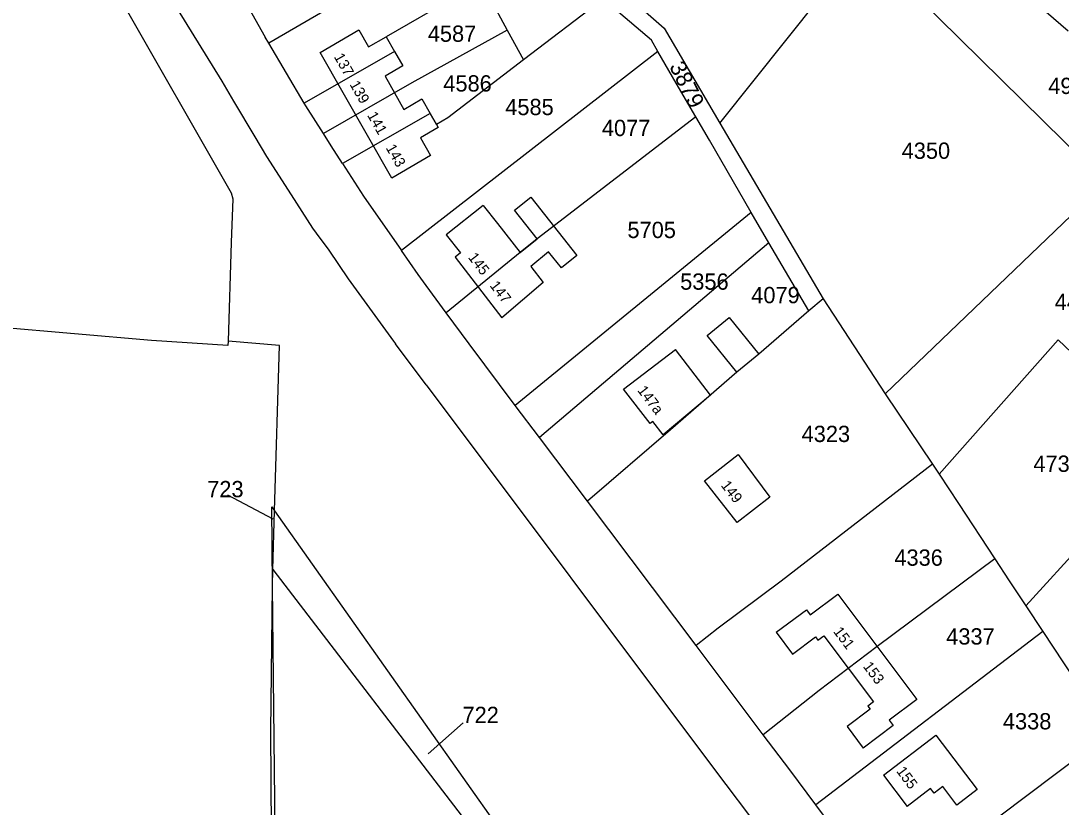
# Model space of a CAD drawing. Extents: x 191922 to 199923, y 328959 to 333350.
# Drawn here: x 196932.8 to 197105.3, y 330422.8 to 330553.1 of the extents above; entities that cross this region are included whole.
import ezdxf

# ---------------------------------------------------------------- set-up
doc = ezdxf.new("R2010")
doc.units = 0
for name, color, linetype in [('bestemmingsplangebied', 7, 'Continuous'), ('bouwvlak', 7, 'Continuous'), ('enkelbestemming', 7, 'Continuous'), ('Level 14', 7, 'Continuous'), ('Level 6', 7, 'Continuous'), ('maatvoering - maximum aantal wooneenheden', 7, 'Continuous'), ('recreatiewoning', 7, 'Continuous')]:
    doc.layers.add(name, color=color, linetype=linetype)

msp = doc.modelspace()

# ---------------------------------------------------------------- linework, layer by layer
at = {"layer": 'bestemmingsplangebied'}
for p, q in [((196941.59, 330570.36), (196967.68, 330524.58)), ((196941.59, 330570.36), (196967.68, 330524.58)), ((196968.16, 330559.56), (196973.35, 330550.42)), ((196968.16, 330559.56), (196973.35, 330550.42)), ((196973.94, 330549.42), (196973.35, 330550.42)), ((196973.94, 330549.42), (196973.35, 330550.42)), ((196979.82, 330539.48), (196973.94, 330549.42)), ((196979.82, 330539.48), (196973.94, 330549.42)), ((196980.08, 330539.04), (196979.82, 330539.48)), ((196980.08, 330539.04), (196979.82, 330539.48)), ((196983, 330534.41), (196980.08, 330539.04)), ((196983, 330534.41), (196980.08, 330539.04)), ((196984.27, 330532.39), (196983, 330534.41)), ((196984.27, 330532.39), (196983, 330534.41)), ((196986.18, 330529.44), (196984.27, 330532.39)), ((196986.18, 330529.44), (196984.27, 330532.39)), ((196986.18, 330529.44), (196989.66, 330524.07)), ((196986.18, 330529.44), (196989.66, 330524.07)), ((196967.68, 330524.58), (196967.95, 330523.6)), ((196967.68, 330524.58), (196967.95, 330523.6)), ((196989.66, 330524.07), (196995.91, 330515.05)), ((196989.66, 330524.07), (196995.91, 330515.05)), ((196967.95, 330523.6), (196967.68, 330516.35)), ((196967.95, 330523.6), (196967.68, 330516.35)), ((196967.68, 330516.35), (196967.19, 330500)), ((196967.68, 330516.35), (196967.19, 330500)), ((196998.67, 330511.06), (196995.91, 330515.05)), ((196998.67, 330511.06), (196995.91, 330515.05)), ((197000, 330509.25), (196998.67, 330511.06)), ((197000, 330509.25), (196998.67, 330511.06)), ((197003.33, 330504.73), (197000, 330509.25)), ((197003.33, 330504.73), (197000, 330509.25)), ((197007.12, 330499.58), (197003.33, 330504.73)), ((197007.12, 330499.58), (197003.33, 330504.73)), ((196954.52, 330500.13), (196927.22, 330502.51)), ((196954.52, 330500.13), (196927.22, 330502.51)), ((196967.17, 330499.3), (196954.52, 330500.13)), ((196967.17, 330499.3), (196954.52, 330500.13)), ((196967.19, 330500), (196967.17, 330499.3)), ((196967.19, 330500), (196967.17, 330499.3)), ((197014.79, 330489.39), (197007.12, 330499.58)), ((197014.79, 330489.39), (197007.12, 330499.58)), ((197018.82, 330484.04), (197014.79, 330489.39)), ((197018.82, 330484.04), (197014.79, 330489.39)), ((197026.74, 330473.52), (197018.82, 330484.04)), ((197026.74, 330473.52), (197018.82, 330484.04)), ((197044.77, 330449.57), (197026.74, 330473.52)), ((197044.77, 330449.57), (197026.74, 330473.52)), ((197055.9, 330434.78), (197044.77, 330449.57)), ((197055.9, 330434.78), (197044.77, 330449.57)), ((197060.27, 330428.97), (197055.9, 330434.78)), ((197060.27, 330428.97), (197055.9, 330434.78)), ((197064.6, 330423.2), (197060.27, 330428.97)), ((197064.6, 330423.2), (197060.27, 330428.97)), ((197076.7, 330407.08), (197064.6, 330423.2)), ((197076.7, 330407.08), (197064.6, 330423.2))]:
    msp.add_line(p, q, dxfattribs=at)
at = {"layer": 'bouwvlak'}
for p, q in [((196967.07, 330474.58), (196974.6, 330470.61)), ((197006.13, 330436.76), (197000.37, 330431.62))]:
    msp.add_line(p, q, dxfattribs=at)
at = {"layer": 'Level 6'}
for p, q in [((197000.45, 330586.11), (197039.47, 330551.9)), ((197000.45, 330586.11), (197039.47, 330551.9)), ((196941.96, 330582.19), (196966.18, 330543.1)), ((197004.86, 330567.38), (196973.94, 330549.42)), ((197112.6, 330526.33), (197072.44, 330565.93)), ((197009.11, 330559.55), (196993.38, 330550.46)), ((197009.11, 330559.55), (197013.46, 330551.54)), ((197048.72, 330536.15), (197066.67, 330558.68)), ((197029.38, 330556.76), (197016.14, 330546.63)), ((197037.36, 330549.9), (197029.38, 330556.76)), ((197013.46, 330551.54), (196997.63, 330542.84)), ((197013.46, 330551.54), (197016.14, 330546.63)), ((197039.47, 330551.9), (197048.72, 330536.15)), ((197039.47, 330551.9), (197048.72, 330536.15)), ((196993.38, 330550.46), (196994.75, 330548.05)), ((197038.44, 330548.04), (197037.36, 330549.9)), ((196994.75, 330548.05), (196979.82, 330539.48)), ((197038.44, 330548.04), (196995.91, 330515.05)), ((197041.48, 330542.8), (197038.44, 330548.04)), ((197016.14, 330546.63), (197003.63, 330537.02)), ((196966.18, 330543.1), (196968.08, 330539.77)), ((196997.63, 330542.84), (196983, 330534.41)), ((197044.73, 330537.21), (197041.48, 330542.8)), ((196968.08, 330539.77), (196971.6, 330533.91)), ((197000.67, 330537.75), (196986.18, 330529.44)), ((197001.71, 330535.93), (197000.67, 330537.75)), ((197003.63, 330537.02), (197001.71, 330535.93)), ((197044.73, 330537.21), (197018.43, 330516.98)), ((197046.99, 330533.33), (197044.73, 330537.21)), ((197048.72, 330536.15), (197065.82, 330507.04)), ((197048.72, 330536.15), (197065.82, 330507.04)), ((196971.6, 330533.91), (196973.55, 330530.61)), ((197053.86, 330521.37), (197046.99, 330533.33)), ((196973.55, 330530.61), (196977.62, 330524.25)), ((196977.62, 330524.25), (196981.17, 330518.76)), ((197053.86, 330521.37), (197014.79, 330489.39)), ((197056.83, 330516.34), (197053.86, 330521.37)), ((197076.12, 330491.3), (197106.91, 330520.87)), ((196981.17, 330518.76), (196981.77, 330517.9)), ((196981.77, 330517.9), (196983.9, 330515.12)), ((197018.43, 330516.98), (197015.62, 330514.71)), ((196983.9, 330515.12), (196987.11, 330510.37)), ((197056.83, 330516.34), (197018.82, 330484.04)), ((197063.47, 330505.07), (197056.83, 330516.34)), ((197015.62, 330514.71), (197003.33, 330504.73)), ((196987.11, 330510.37), (196994.62, 330500)), ((197065.82, 330507.04), (197063.47, 330505.07)), ((197065.82, 330507.04), (197076.12, 330491.3)), ((197065.82, 330507.04), (197076.12, 330491.3)), ((197063.47, 330505.07), (197055.15, 330497.85)), ((196994.62, 330500), (196994.93, 330499.57)), ((197000, 330492.81), (196994.93, 330499.57)), ((197085.02, 330477.98), (197104.76, 330500.23)), ((197104.76, 330500.23), (197115.16, 330490.35)), ((197055.15, 330497.85), (197051.5, 330494.9)), ((197051.5, 330494.9), (197040.54, 330485.32)), ((197000, 330492.81), (197047.83, 330429.07)), ((197076.12, 330491.3), (197083.92, 330479.64)), ((197076.12, 330491.3), (197083.92, 330479.64)), ((197040.54, 330485.32), (197026.74, 330473.52)), ((197099.42, 330456.14), (197123.39, 330482.54)), ((197083.92, 330479.64), (197058.84, 330460.27)), ((197083.92, 330479.64), (197085.02, 330477.98)), ((197083.92, 330479.64), (197085.02, 330477.98)), ((197085.02, 330477.98), (197088.23, 330473.1)), ((197085.02, 330477.98), (197088.23, 330473.1)), ((196974.43, 330472.57), (196974.89, 330471.92)), ((196974.57, 330459.41), (196974.43, 330472.57)), ((196974.6, 330462.16), (196974.89, 330471.92)), ((196974.89, 330471.92), (197079.57, 330323.81)), ((197088.23, 330473.1), (197094.28, 330463.93)), ((197088.23, 330473.1), (197094.28, 330463.93)), ((197094.28, 330463.93), (197074.76, 330449.44)), ((197094.28, 330463.93), (197096.65, 330460.33)), ((197094.28, 330463.93), (197096.65, 330460.33)), ((196974.57, 330459.41), (196974.6, 330462.16)), ((196974.6, 330462.16), (197017.3, 330406.57)), ((197058.84, 330460.27), (197048.41, 330452.47)), ((197096.65, 330460.33), (197099.42, 330456.14)), ((197096.65, 330460.33), (197099.42, 330456.14)), ((196974.27, 330435.38), (196974.57, 330459.41)), ((196975.11, 330405.91), (196974.57, 330459.41)), ((197099.42, 330456.14), (197102.21, 330451.91)), ((197099.42, 330456.14), (197102.21, 330451.91)), ((197048.41, 330452.47), (197044.77, 330449.57)), ((197102.21, 330451.91), (197064.6, 330423.2)), ((197102.21, 330451.91), (197110.47, 330439.37)), ((197102.21, 330451.91), (197110.47, 330439.37)), ((197074.76, 330449.44), (197065.17, 330442.11)), ((197065.17, 330442.11), (197055.9, 330434.78)), ((196974.46, 330410.53), (196974.27, 330435.38)), ((197113.59, 330435.29), (197094.9, 330421.13)), ((197047.83, 330429.07), (197062.96, 330408.97))]:
    msp.add_line(p, q, dxfattribs=at)
msp.add_lwpolyline([(196974.89, 330471.92), (196975.7, 330499.3), (196967.19, 330500)], dxfattribs=at)
at = {"layer": 'recreatiewoning'}
for p, q in [((197106.43, 330551.41), (197097.07, 330559.5)), ((196982.43, 330547.88), (196988.87, 330551.59)), ((196988.87, 330551.59), (196990.47, 330548.78)), ((196990.47, 330548.78), (196993.38, 330550.46)), ((196993.38, 330550.46), (196994.75, 330548.05)), ((196994.31, 330527.02), (196982.43, 330547.88)), ((196994.75, 330548.05), (196996.13, 330545.63)), ((196996.13, 330545.63), (196993.2, 330543.93)), ((196993.2, 330543.93), (196996.32, 330538.44)), ((196996.32, 330538.44), (196999.29, 330540.17)), ((196999.29, 330540.17), (197000.67, 330537.75)), ((197000.67, 330537.75), (197001.71, 330535.93)), ((197001.71, 330535.93), (197002, 330535.42)), ((197002, 330535.42), (196999.06, 330533.7)), ((196999.06, 330533.7), (197000.72, 330530.8)), ((197000.72, 330530.8), (196994.31, 330527.02)), ((197014.64, 330521.74), (197017.34, 330523.88)), ((197017.34, 330523.88), (197025.01, 330514.22)), ((197009.48, 330522.51), (197003.35, 330517.66)), ((197009.48, 330522.51), (197011.84, 330519.53)), ((197018.43, 330516.98), (197014.64, 330521.74)), ((197011.84, 330519.53), (197015.62, 330514.71)), ((197003.35, 330517.66), (197005.71, 330514.67)), ((197015.62, 330514.71), (197018.43, 330516.98)), ((197005.71, 330514.67), (197004.8, 330513.97)), ((197004.8, 330513.97), (197012.57, 330503.89)), ((197020.32, 330514.83), (197017.34, 330512.39)), ((197022.45, 330512.19), (197020.32, 330514.83)), ((197025.01, 330514.22), (197022.45, 330512.19)), ((197017.34, 330512.39), (197019.43, 330509.72)), ((197019.43, 330509.72), (197012.57, 330503.89)), ((197046.58, 330500.98), (197050.26, 330503.94)), ((197050.26, 330503.94), (197055.15, 330497.85)), ((197051.5, 330494.9), (197046.58, 330500.98)), ((197032.75, 330492.09), (197041.32, 330498.65)), ((197047.15, 330491.05), (197041.32, 330498.65)), ((197055.15, 330497.85), (197051.5, 330494.9)), ((197037.13, 330486.37), (197032.75, 330492.09)), ((197047.15, 330491.05), (197039.31, 330484.49)), ((197037.6, 330486.73), (197037.13, 330486.37)), ((197039.31, 330484.49), (197037.6, 330486.73)), ((197046.14, 330476.9), (197051.73, 330481.26)), ((197051.73, 330481.26), (197056.97, 330474.2)), ((197051.56, 330469.97), (197046.14, 330476.9)), ((197056.97, 330474.2), (197051.56, 330469.97)), ((197063.68, 330454.66), (197068.27, 330458.1)), ((197068.27, 330458.1), (197081.36, 330440.67)), ((197058.05, 330451.79), (197063.03, 330455.53)), ((197063.03, 330455.53), (197063.68, 330454.66)), ((197058.05, 330451.79), (197060.71, 330448.15)), ((197064.95, 330450.47), (197065.93, 330451.2)), ((197065.93, 330451.2), (197074.17, 330440.28)), ((197060.71, 330448.15), (197064.57, 330451.01)), ((197064.57, 330451.01), (197064.95, 330450.47)), ((197074.17, 330440.28), (197073.21, 330439.55)), ((197073.21, 330439.55), (197073.6, 330439.04)), ((197081.36, 330440.67), (197076.77, 330437.22)), ((197073.6, 330439.04), (197069.78, 330436.18)), ((197069.78, 330436.18), (197072.45, 330432.59)), ((197077.43, 330436.34), (197072.45, 330432.59)), ((197076.77, 330437.22), (197077.43, 330436.34)), ((197075.84, 330428.09), (197084.5, 330434.72)), ((197084.5, 330434.72), (197091.37, 330425.75)), ((197075.84, 330428.09), (197079.72, 330422.93)), ((197083.59, 330425.9), (197079.72, 330422.93)), ((197084.2, 330425.11), (197083.59, 330425.9)), ((197085.64, 330426.21), (197084.2, 330425.11)), ((197087.98, 330423.15), (197085.64, 330426.21)), ((197091.37, 330425.75), (197087.98, 330423.15))]:
    msp.add_line(p, q, dxfattribs=at)

# ---------------------------------------------------------------- texts
at = {"layer": 'enkelbestemming'}
for s, p in [('4587', (197000.29, 330549.63)), ('4586', (197002.86, 330541.39)), ('4585', (197013.13, 330537.48)), ('4077', (197029.14, 330534.01)), ('5705', (197033.38, 330517.11)), ('5356', (197042.12, 330508.55)), ('4079', (197053.9, 330506.31)), ('4323', (197062.25, 330483.31)), ('723', (196963.73, 330474.16)), ('4336', (197077.62, 330462.81)), ('4337', (197086.22, 330449.75)), ('722', (197006.04, 330436.74)), ('4338', (197095.61, 330435.69))]:
    msp.add_text(s, height=2.7, rotation=0, dxfattribs=at).set_placement(p)
for s, p in [('4937', (197103.13, 330540.98)), ('4350', (197078.83, 330530.24)), ('4449', (197104.19, 330505.18)), ('4738', (197100.66, 330478.37))]:
    msp.add_text(s, height=2.7, dxfattribs=at).set_placement(p)
at = {"layer": 'Level 14'}
msp.add_text('3879', height=2.7, rotation=296.3336, dxfattribs=at).set_placement((197040.26, 330545.57))
at = {"layer": 'maatvoering - maximum aantal wooneenheden'}
for s, rotation, p in [('137', 299.6453, (196984.68, 330547.16)), ('139', 299.6453, (196987.28, 330542.59)), ('141', 299.6453, (196990.2, 330537.46)), ('143', 299.6453, (196993.27, 330532.07)), ('145', 307.6035, (197006.88, 330513.89)), ('147', 307.6035, (197010.48, 330509.21)), ('147a', 307.3973, (197034.95, 330491.85)), ('149', 308.0058, (197048.79, 330476.1)), ('151', 307.0304, (197067.42, 330451.89)), ('153', 307.065, (197072.34, 330446.11)), ('155', 306.4913, (197077.87, 330428.76))]:
    msp.add_text(s, height=1.75, rotation=rotation, dxfattribs=at).set_placement(p)

doc.saveas('drawing.dxf')
